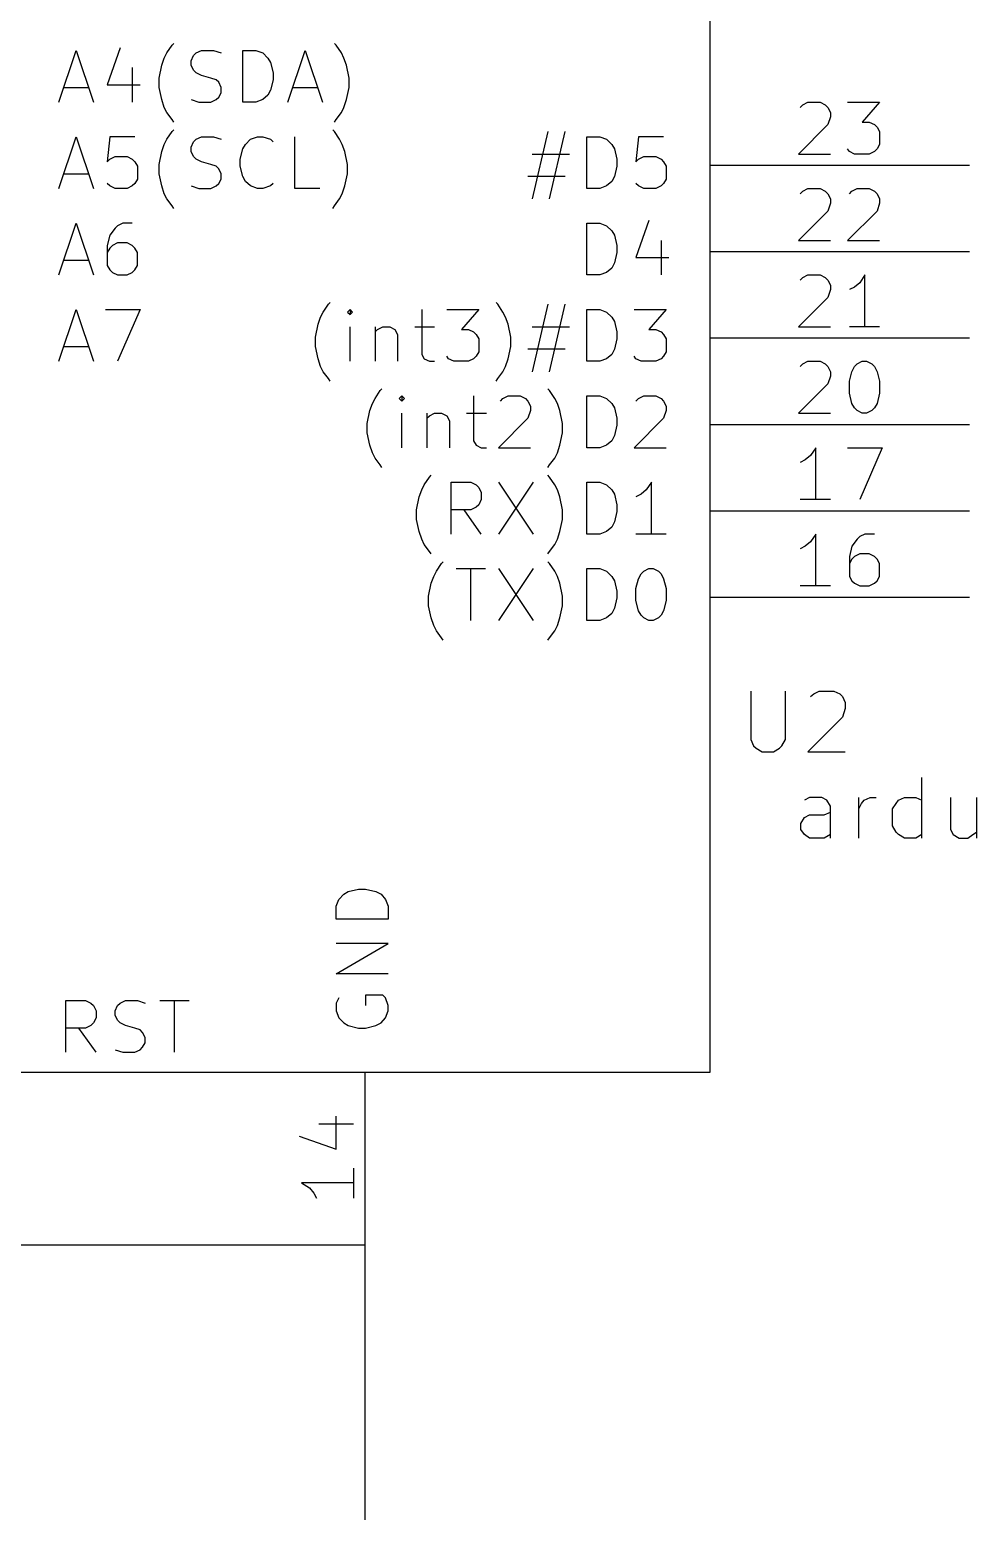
# Model space of a CAD drawing. Extents: x 10 to 269, y -206 to -10.
# Drawn here: x 194.62 to 222.45, y -138.65 to -95.07 of the extents above; entities that cross this region are included whole.
import ezdxf

# ---------------------------------------------------------------- set-up
doc = ezdxf.new("R2010")
doc.units = 0
doc.header["$MEASUREMENT"] = 0
doc.layers.add('BLACK', color=7, linetype='CONTINUOUS')

msp = doc.modelspace()

# ---------------------------------------------------------------- linework, layer by layer
at = {"layer": 'Black'}
for p, q in [((214.63, -125.73), (214.63, -67.31)), ((217.272, -97.3582), (217.348, -97.282)), ((217.348, -97.282), (217.5, -97.2058)), ((217.5, -97.2058), (217.856, -97.2058)), ((217.856, -97.2058), (218.008, -97.282)), ((218.008, -97.282), (218.084, -97.3582)), ((218.084, -97.3582), (218.161, -97.5106)), ((218.161, -97.5106), (218.161, -97.6376)), ((218.669, -97.2058), (219.608, -97.2058)), ((219.608, -97.2058), (219.1, -97.79)), ((218.084, -97.8662), (217.221, -98.7298)), ((218.161, -97.6376), (218.084, -97.8662)), ((219.1, -97.79), (219.304, -97.79)), ((219.304, -97.79), (219.456, -97.8662)), ((219.456, -97.8662), (219.532, -97.9424)), ((219.532, -97.9424), (219.608, -98.0694)), ((219.608, -98.4504), (219.532, -98.5774)), ((219.608, -98.0694), (219.608, -98.4504)), ((217.221, -98.7298), (218.161, -98.7298)), ((218.719, -98.6536), (218.669, -98.5774)), ((218.872, -98.7298), (218.719, -98.6536)), ((219.304, -98.7298), (218.872, -98.7298)), ((219.456, -98.6536), (219.304, -98.7298)), ((219.532, -98.5774), (219.456, -98.6536)), ((214.63, -99.06), (222.25, -99.06)), ((217.348, -99.822), (217.5, -99.7458)), ((217.5, -99.7458), (217.856, -99.7458)), ((217.856, -99.7458), (218.008, -99.822)), ((218.796, -99.822), (218.948, -99.7458)), ((218.948, -99.7458), (219.304, -99.7458)), ((219.304, -99.7458), (219.456, -99.822)), ((217.272, -99.8982), (217.348, -99.822)), ((218.008, -99.822), (218.084, -99.8982)), ((218.084, -99.8982), (218.161, -100.051)), ((218.161, -100.178), (218.084, -100.406)), ((218.161, -100.051), (218.161, -100.178)), ((218.719, -99.8982), (218.796, -99.822)), ((219.456, -99.822), (219.532, -99.8982)), ((219.532, -99.8982), (219.608, -100.051)), ((219.608, -100.178), (219.532, -100.406)), ((219.608, -100.051), (219.608, -100.178)), ((218.084, -100.406), (217.221, -101.27)), ((219.532, -100.406), (218.669, -101.27)), ((217.221, -101.27), (218.161, -101.27)), ((218.669, -101.27), (219.608, -101.27)), ((214.63, -101.6), (222.25, -101.6)), ((217.272, -102.438), (217.348, -102.362)), ((217.348, -102.362), (217.5, -102.286)), ((217.5, -102.286), (217.856, -102.286)), ((217.856, -102.286), (218.008, -102.362)), ((218.008, -102.362), (218.084, -102.438)), ((219.177, -102.286), (219.024, -102.514)), ((219.177, -103.81), (219.177, -102.286)), ((218.084, -102.438), (218.161, -102.591)), ((218.161, -102.718), (218.084, -102.946)), ((218.161, -102.591), (218.161, -102.718)), ((218.872, -102.641), (218.719, -102.718)), ((219.024, -102.514), (218.872, -102.641)), ((218.084, -102.946), (217.221, -103.81)), ((214.63, -104.14), (222.25, -104.14)), ((217.221, -103.81), (218.161, -103.81)), ((219.608, -103.81), (218.719, -103.81)), ((217.272, -104.978), (217.348, -104.902)), ((217.348, -104.902), (217.5, -104.826)), ((217.5, -104.826), (217.856, -104.826)), ((217.856, -104.826), (218.008, -104.902)), ((218.008, -104.902), (218.084, -104.978)), ((218.084, -104.978), (218.161, -105.131)), ((218.796, -105.131), (218.872, -104.978)), ((218.872, -104.978), (218.948, -104.902)), ((218.948, -104.902), (219.1, -104.826)), ((219.1, -104.826), (219.227, -104.826)), ((219.227, -104.826), (219.38, -104.902)), ((219.38, -104.902), (219.456, -104.978)), ((219.456, -104.978), (219.532, -105.131)), ((218.161, -105.258), (218.084, -105.486)), ((218.161, -105.131), (218.161, -105.258)), ((218.719, -105.41), (218.796, -105.131)), ((218.719, -105.766), (218.719, -105.41)), ((219.532, -105.131), (219.608, -105.41)), ((219.608, -105.41), (219.608, -105.766)), ((218.084, -105.486), (217.221, -106.35)), ((218.796, -106.07), (218.719, -105.766)), ((219.608, -105.766), (219.532, -106.07)), ((218.872, -106.197), (218.796, -106.07)), ((218.948, -106.274), (218.872, -106.197)), ((219.1, -106.35), (218.948, -106.274)), ((219.38, -106.274), (219.227, -106.35)), ((219.456, -106.197), (219.38, -106.274)), ((219.532, -106.07), (219.456, -106.197)), ((214.63, -106.68), (222.25, -106.68)), ((217.221, -106.35), (218.161, -106.35)), ((219.227, -106.35), (219.1, -106.35)), ((217.576, -107.594), (217.424, -107.721)), ((217.729, -107.366), (217.576, -107.594)), ((217.729, -108.89), (217.729, -107.366)), ((218.669, -107.366), (219.685, -107.366)), ((219.685, -107.366), (219.024, -108.89)), ((217.424, -107.721), (217.272, -107.798)), ((218.161, -108.89), (217.272, -108.89)), ((214.63, -109.22), (222.25, -109.22)), ((217.576, -110.134), (217.424, -110.261)), ((217.729, -109.906), (217.576, -110.134)), ((217.729, -111.43), (217.729, -109.906)), ((218.948, -110.058), (218.796, -110.261)), ((219.024, -109.982), (218.948, -110.058)), ((219.177, -109.906), (219.024, -109.982)), ((219.456, -109.906), (219.177, -109.906)), ((217.424, -110.261), (217.272, -110.338)), ((218.796, -110.261), (218.719, -110.566)), ((218.719, -110.566), (218.719, -111.15)), ((218.796, -110.642), (218.719, -110.769)), ((218.872, -110.566), (218.796, -110.642)), ((219.024, -110.49), (218.872, -110.566)), ((219.304, -110.49), (219.024, -110.49)), ((219.456, -110.566), (219.304, -110.49)), ((219.532, -110.642), (219.456, -110.566)), ((219.608, -110.769), (219.532, -110.642)), ((219.608, -111.15), (219.608, -110.769)), ((218.161, -111.43), (217.272, -111.43)), ((218.719, -111.15), (218.796, -111.277)), ((218.796, -111.277), (218.872, -111.354)), ((218.872, -111.354), (219.024, -111.43)), ((219.024, -111.43), (219.304, -111.43)), ((219.304, -111.43), (219.456, -111.354)), ((219.456, -111.354), (219.532, -111.277)), ((219.532, -111.277), (219.608, -111.15)), ((214.63, -111.76), (222.25, -111.76)), ((194.31, -125.73), (214.63, -125.73)), ((204.47, -125.73), (204.47, -130.81)), ((203.632, -127.991), (203.632, -127.025)), ((202.54, -127.61), (203.632, -127.991)), ((203.124, -127.254), (204.14, -127.254)), ((204.14, -128.549), (204.14, -129.438)), ((204.14, -128.981), (202.616, -128.981)), ((202.616, -128.981), (202.844, -129.134)), ((202.844, -129.134), (202.971, -129.286)), ((202.971, -129.286), (203.048, -129.438))]:
    msp.add_line(p, q, dxfattribs=at)
at = {"layer": 'Blue 4'}
for p, q in [((162.56, -130.81), (204.47, -130.81)), ((204.47, -130.81), (204.47, -146.05))]:
    msp.add_line(p, q, dxfattribs=at)
at = {"layer": 'Gray 1'}
for p, q in [((195.478, -97.2058), (195.986, -95.6818)), ((195.986, -95.6818), (196.494, -97.2058)), ((197.282, -95.6056), (196.901, -96.6978)), ((198.577, -95.9104), (198.653, -95.758)), ((198.653, -95.758), (198.806, -95.5294)), ((198.806, -95.5294), (198.857, -95.4786)), ((199.365, -95.9866), (199.441, -95.8342)), ((199.441, -95.8342), (199.517, -95.758)), ((199.517, -95.758), (199.669, -95.6818)), ((199.669, -95.6818), (200.025, -95.6818)), ((200.025, -95.6818), (200.254, -95.758)), ((200.889, -97.2058), (200.889, -95.6818)), ((200.889, -95.6818), (201.27, -95.6818)), ((201.27, -95.6818), (201.473, -95.758)), ((201.473, -95.758), (201.625, -95.9104)), ((202.209, -97.2058), (202.717, -95.6818)), ((202.717, -95.6818), (203.225, -97.2058)), ((203.632, -95.5294), (203.581, -95.4786)), ((203.784, -95.758), (203.632, -95.5294)), ((203.86, -95.9104), (203.784, -95.758)), ((197.637, -96.1898), (197.637, -97.2058)), ((198.425, -96.4946), (198.501, -96.1136)), ((198.501, -96.1136), (198.577, -95.9104)), ((199.365, -96.1136), (199.365, -95.9866)), ((199.441, -96.266), (199.365, -96.1136)), ((199.517, -96.3422), (199.441, -96.266)), ((201.625, -95.9104), (201.701, -96.0374)), ((201.701, -96.0374), (201.778, -96.3422)), ((203.937, -96.1136), (203.86, -95.9104)), ((204.013, -96.4946), (203.937, -96.1136)), ((196.901, -96.6978), (197.866, -96.6978)), ((198.425, -96.774), (198.425, -96.4946)), ((199.669, -96.4184), (199.517, -96.3422)), ((199.949, -96.4946), (199.669, -96.4184)), ((200.101, -96.5454), (199.949, -96.4946)), ((200.177, -96.6216), (200.101, -96.5454)), ((200.254, -96.774), (200.177, -96.6216)), ((201.778, -96.5454), (201.701, -96.8502)), ((201.778, -96.3422), (201.778, -96.5454)), ((204.013, -96.774), (204.013, -96.4946)), ((195.605, -96.774), (196.342, -96.774)), ((198.501, -97.1296), (198.425, -96.774)), ((198.577, -97.3582), (198.501, -97.1296)), ((199.365, -97.1296), (199.593, -97.2058)), ((199.949, -97.2058), (200.101, -97.1296)), ((200.101, -97.1296), (200.177, -97.0534)), ((200.177, -97.0534), (200.254, -96.9264)), ((200.254, -96.9264), (200.254, -96.774)), ((201.473, -97.1296), (201.27, -97.2058)), ((201.625, -97.0026), (201.473, -97.1296)), ((201.701, -96.8502), (201.625, -97.0026)), ((202.336, -96.774), (203.073, -96.774)), ((203.86, -97.3582), (203.937, -97.1296)), ((203.937, -97.1296), (204.013, -96.774)), ((198.653, -97.5106), (198.577, -97.3582)), ((198.806, -97.7138), (198.653, -97.5106)), ((199.593, -97.2058), (199.949, -97.2058)), ((201.27, -97.2058), (200.889, -97.2058)), ((203.632, -97.7138), (203.784, -97.5106)), ((203.784, -97.5106), (203.86, -97.3582)), ((198.857, -97.79), (198.806, -97.7138)), ((198.806, -98.0694), (198.857, -98.0186)), ((203.581, -98.0694), (203.53, -98.0186)), ((203.581, -97.79), (203.632, -97.7138)), ((195.478, -99.7458), (195.986, -98.2218)), ((195.986, -98.2218), (196.494, -99.7458)), ((196.977, -98.2218), (196.901, -98.9584)), ((197.714, -98.2218), (196.977, -98.2218)), ((198.501, -98.6536), (198.577, -98.4504)), ((198.577, -98.4504), (198.653, -98.298)), ((198.653, -98.298), (198.806, -98.0694)), ((199.365, -98.5266), (199.441, -98.3742)), ((199.441, -98.3742), (199.517, -98.298)), ((199.517, -98.298), (199.669, -98.2218)), ((199.669, -98.2218), (200.025, -98.2218)), ((200.025, -98.2218), (200.254, -98.298)), ((200.889, -98.5774), (200.965, -98.4504)), ((200.965, -98.4504), (201.117, -98.298)), ((201.117, -98.298), (201.32, -98.2218)), ((201.32, -98.2218), (201.473, -98.2218)), ((201.473, -98.2218), (201.701, -98.298)), ((201.701, -98.298), (201.778, -98.3742)), ((202.413, -99.7458), (202.413, -98.2218)), ((203.733, -98.298), (203.581, -98.0694)), ((203.81, -98.4504), (203.733, -98.298)), ((203.886, -98.6536), (203.81, -98.4504)), ((209.855, -98.0694), (209.398, -100.051)), ((209.906, -100.051), (210.363, -98.0694)), ((210.998, -99.7458), (210.998, -98.2218)), ((210.998, -98.2218), (211.379, -98.2218)), ((211.379, -98.2218), (211.582, -98.298)), ((211.582, -98.298), (211.734, -98.4504)), ((211.734, -98.4504), (211.811, -98.5774)), ((212.522, -98.2218), (212.446, -98.9584)), ((213.258, -98.2218), (212.522, -98.2218)), ((196.901, -98.9584), (196.977, -98.8822)), ((196.977, -98.8822), (197.129, -98.806)), ((197.129, -98.806), (197.485, -98.806)), ((197.485, -98.806), (197.637, -98.8822)), ((197.637, -98.8822), (197.714, -98.9584)), ((198.425, -99.0346), (198.501, -98.6536)), ((199.365, -98.6536), (199.365, -98.5266)), ((199.441, -98.806), (199.365, -98.6536)), ((199.517, -98.8822), (199.441, -98.806)), ((199.669, -98.9584), (199.517, -98.8822)), ((200.812, -98.8822), (200.889, -98.5774)), ((200.812, -99.0854), (200.812, -98.8822)), ((203.962, -99.0346), (203.886, -98.6536)), ((209.398, -98.7298), (210.49, -98.7298)), ((211.811, -98.5774), (211.887, -98.8822)), ((211.887, -98.8822), (211.887, -99.0854)), ((212.446, -98.9584), (212.522, -98.8822)), ((212.522, -98.8822), (212.674, -98.806)), ((212.674, -98.806), (213.03, -98.806)), ((213.03, -98.806), (213.182, -98.8822)), ((213.182, -98.8822), (213.258, -98.9584)), ((195.605, -99.314), (196.342, -99.314)), ((197.714, -98.9584), (197.79, -99.0854)), ((197.79, -99.0854), (197.79, -99.4664)), ((198.425, -99.314), (198.425, -99.0346)), ((198.501, -99.6696), (198.425, -99.314)), ((199.949, -99.0346), (199.669, -98.9584)), ((200.101, -99.0854), (199.949, -99.0346)), ((200.177, -99.1616), (200.101, -99.0854)), ((200.254, -99.314), (200.177, -99.1616)), ((200.254, -99.4664), (200.254, -99.314)), ((200.889, -99.3902), (200.812, -99.0854)), ((203.886, -99.6696), (203.962, -99.314)), ((203.962, -99.314), (203.962, -99.0346)), ((211.887, -99.0854), (211.811, -99.3902)), ((213.258, -98.9584), (213.335, -99.0854)), ((213.335, -99.0854), (213.335, -99.4664)), ((196.977, -99.6696), (196.901, -99.5934)), ((197.129, -99.7458), (196.977, -99.6696)), ((197.485, -99.7458), (197.129, -99.7458)), ((197.637, -99.6696), (197.485, -99.7458)), ((197.714, -99.5934), (197.637, -99.6696)), ((197.79, -99.4664), (197.714, -99.5934)), ((198.577, -99.8982), (198.501, -99.6696)), ((199.365, -99.6696), (199.593, -99.7458)), ((199.593, -99.7458), (199.949, -99.7458)), ((199.949, -99.7458), (200.101, -99.6696)), ((200.101, -99.6696), (200.177, -99.5934)), ((200.177, -99.5934), (200.254, -99.4664)), ((200.965, -99.5426), (200.889, -99.3902)), ((201.117, -99.6696), (200.965, -99.5426)), ((201.32, -99.7458), (201.117, -99.6696)), ((201.473, -99.7458), (201.32, -99.7458)), ((201.701, -99.6696), (201.473, -99.7458)), ((201.778, -99.5934), (201.701, -99.6696)), ((203.149, -99.7458), (202.413, -99.7458)), ((203.81, -99.8982), (203.886, -99.6696)), ((210.363, -99.3902), (209.271, -99.3902)), ((211.379, -99.7458), (210.998, -99.7458)), ((211.582, -99.6696), (211.379, -99.7458)), ((211.734, -99.5426), (211.582, -99.6696)), ((211.811, -99.3902), (211.734, -99.5426)), ((212.522, -99.6696), (212.446, -99.5934)), ((212.674, -99.7458), (212.522, -99.6696)), ((213.03, -99.7458), (212.674, -99.7458)), ((213.182, -99.6696), (213.03, -99.7458)), ((213.258, -99.5934), (213.182, -99.6696)), ((213.335, -99.4664), (213.258, -99.5934)), ((198.653, -100.051), (198.577, -99.8982)), ((198.806, -100.254), (198.653, -100.051)), ((203.581, -100.254), (203.733, -100.051)), ((203.733, -100.051), (203.81, -99.8982)), ((198.857, -100.33), (198.806, -100.254)), ((203.53, -100.33), (203.581, -100.254)), ((195.478, -102.286), (195.986, -100.762)), ((195.986, -100.762), (196.494, -102.286)), ((197.129, -100.914), (196.977, -101.117)), ((197.206, -100.838), (197.129, -100.914)), ((197.358, -100.762), (197.206, -100.838)), ((197.637, -100.762), (197.358, -100.762)), ((210.998, -102.286), (210.998, -100.762)), ((210.998, -100.762), (211.379, -100.762)), ((211.379, -100.762), (211.582, -100.838)), ((211.582, -100.838), (211.734, -100.99)), ((211.734, -100.99), (211.811, -101.117)), ((212.827, -100.686), (212.446, -101.778)), ((196.977, -101.117), (196.901, -101.422)), ((196.901, -101.422), (196.901, -102.006)), ((196.977, -101.498), (196.901, -101.625)), ((197.053, -101.422), (196.977, -101.498)), ((197.206, -101.346), (197.053, -101.422)), ((197.485, -101.346), (197.206, -101.346)), ((197.637, -101.422), (197.485, -101.346)), ((197.714, -101.498), (197.637, -101.422)), ((197.79, -101.625), (197.714, -101.498)), ((211.811, -101.117), (211.887, -101.422)), ((211.887, -101.422), (211.887, -101.625)), ((213.182, -101.27), (213.182, -102.286)), ((195.605, -101.854), (196.342, -101.854)), ((197.79, -102.006), (197.79, -101.625)), ((211.811, -101.93), (211.734, -102.083)), ((211.887, -101.625), (211.811, -101.93)), ((212.446, -101.778), (213.411, -101.778)), ((196.901, -102.006), (196.977, -102.133)), ((196.977, -102.133), (197.053, -102.21)), ((197.053, -102.21), (197.206, -102.286)), ((197.206, -102.286), (197.485, -102.286)), ((197.485, -102.286), (197.637, -102.21)), ((197.637, -102.21), (197.714, -102.133)), ((197.714, -102.133), (197.79, -102.006)), ((211.379, -102.286), (210.998, -102.286)), ((211.582, -102.21), (211.379, -102.286)), ((211.734, -102.083), (211.582, -102.21)), ((203.251, -103.378), (203.403, -103.149)), ((203.403, -103.149), (203.454, -103.099)), ((208.382, -103.149), (208.331, -103.099)), ((208.534, -103.378), (208.382, -103.149)), ((209.855, -103.149), (209.398, -105.131)), ((209.906, -105.131), (210.363, -103.149)), ((195.478, -104.826), (195.986, -103.302)), ((195.986, -103.302), (196.494, -104.826)), ((196.85, -103.302), (197.866, -103.302)), ((197.866, -103.302), (197.206, -104.826)), ((203.098, -103.734), (203.175, -103.53)), ((203.175, -103.53), (203.251, -103.378)), ((204.038, -103.302), (203.962, -103.378)), ((203.962, -103.378), (204.038, -103.454)), ((204.114, -103.378), (204.038, -103.302)), ((204.038, -103.302), (204.038, -103.454)), ((204.038, -103.454), (204.114, -103.378)), ((206.146, -103.302), (206.146, -104.623)), ((206.883, -103.302), (207.823, -103.302)), ((207.823, -103.302), (207.315, -103.886)), ((208.61, -103.53), (208.534, -103.378)), ((208.686, -103.734), (208.61, -103.53)), ((210.998, -104.826), (210.998, -103.302)), ((210.998, -103.302), (211.379, -103.302)), ((211.379, -103.302), (211.582, -103.378)), ((211.582, -103.378), (211.734, -103.53)), ((211.734, -103.53), (211.811, -103.657)), ((211.811, -103.657), (211.887, -103.962)), ((212.395, -103.302), (213.335, -103.302)), ((213.335, -103.302), (212.827, -103.886)), ((203.022, -104.115), (203.098, -103.734)), ((203.022, -104.394), (203.022, -104.115)), ((204.038, -104.826), (204.038, -103.81)), ((204.775, -103.81), (204.775, -104.826)), ((204.775, -103.962), (204.851, -103.886)), ((204.851, -103.886), (205.003, -103.81)), ((205.003, -103.81), (205.207, -103.81)), ((205.207, -103.81), (205.359, -103.886)), ((205.359, -103.886), (205.435, -104.038)), ((205.435, -104.038), (205.435, -104.826)), ((205.943, -103.81), (206.527, -103.81)), ((207.315, -103.886), (207.518, -103.886)), ((207.518, -103.886), (207.67, -103.962)), ((207.67, -103.962), (207.747, -104.038)), ((207.747, -104.038), (207.823, -104.165)), ((208.763, -104.115), (208.686, -103.734)), ((208.763, -104.394), (208.763, -104.115)), ((209.398, -103.81), (210.49, -103.81)), ((211.887, -103.962), (211.887, -104.165)), ((212.827, -103.886), (213.03, -103.886)), ((213.03, -103.886), (213.182, -103.962)), ((213.182, -103.962), (213.258, -104.038)), ((213.258, -104.038), (213.335, -104.165)), ((195.605, -104.394), (196.342, -104.394)), ((203.098, -104.75), (203.022, -104.394)), ((207.823, -104.546), (207.747, -104.673)), ((207.823, -104.165), (207.823, -104.546)), ((208.686, -104.75), (208.763, -104.394)), ((210.363, -104.47), (209.271, -104.47)), ((211.811, -104.47), (211.734, -104.623)), ((211.887, -104.165), (211.811, -104.47)), ((213.335, -104.546), (213.258, -104.673)), ((213.335, -104.165), (213.335, -104.546)), ((203.175, -104.978), (203.098, -104.75)), ((203.251, -105.131), (203.175, -104.978)), ((206.146, -104.623), (206.223, -104.75)), ((206.223, -104.75), (206.375, -104.826)), ((206.375, -104.826), (206.527, -104.826)), ((206.934, -104.75), (206.883, -104.673)), ((207.086, -104.826), (206.934, -104.75)), ((207.518, -104.826), (207.086, -104.826)), ((207.67, -104.75), (207.518, -104.826)), ((207.747, -104.673), (207.67, -104.75)), ((208.534, -105.131), (208.61, -104.978)), ((208.61, -104.978), (208.686, -104.75)), ((211.379, -104.826), (210.998, -104.826)), ((211.582, -104.75), (211.379, -104.826)), ((211.734, -104.623), (211.582, -104.75)), ((212.446, -104.75), (212.395, -104.673)), ((212.598, -104.826), (212.446, -104.75)), ((213.03, -104.826), (212.598, -104.826)), ((213.182, -104.75), (213.03, -104.826)), ((213.258, -104.673), (213.182, -104.75)), ((203.403, -105.334), (203.251, -105.131)), ((203.454, -105.41), (203.403, -105.334)), ((208.331, -105.41), (208.382, -105.334)), ((208.382, -105.334), (208.534, -105.131)), ((204.775, -105.918), (204.927, -105.689)), ((204.927, -105.689), (204.978, -105.639)), ((205.562, -105.842), (205.486, -105.918)), ((205.638, -105.918), (205.562, -105.842)), ((205.562, -105.842), (205.562, -105.994)), ((207.67, -105.842), (207.67, -107.163)), ((208.534, -105.918), (208.686, -105.842)), ((208.686, -105.842), (209.042, -105.842)), ((209.042, -105.842), (209.194, -105.918)), ((209.906, -105.689), (209.855, -105.639)), ((210.058, -105.918), (209.906, -105.689)), ((210.998, -107.366), (210.998, -105.842)), ((210.998, -105.842), (211.379, -105.842)), ((211.379, -105.842), (211.582, -105.918)), ((212.522, -105.918), (212.674, -105.842)), ((212.674, -105.842), (213.03, -105.842)), ((213.03, -105.842), (213.182, -105.918)), ((204.546, -106.655), (204.622, -106.274)), ((204.622, -106.274), (204.699, -106.07)), ((204.699, -106.07), (204.775, -105.918)), ((205.486, -105.918), (205.562, -105.994)), ((205.562, -105.994), (205.638, -105.918)), ((208.458, -105.994), (208.534, -105.918)), ((209.194, -105.918), (209.271, -105.994)), ((209.271, -105.994), (209.347, -106.147)), ((209.347, -106.274), (209.271, -106.502)), ((209.347, -106.147), (209.347, -106.274)), ((210.134, -106.07), (210.058, -105.918)), ((210.21, -106.274), (210.134, -106.07)), ((210.287, -106.655), (210.21, -106.274)), ((211.582, -105.918), (211.734, -106.07)), ((211.734, -106.07), (211.811, -106.197)), ((211.811, -106.197), (211.887, -106.502)), ((212.446, -105.994), (212.522, -105.918)), ((213.182, -105.918), (213.258, -105.994)), ((213.258, -105.994), (213.335, -106.147)), ((213.335, -106.274), (213.258, -106.502)), ((213.335, -106.147), (213.335, -106.274)), ((204.546, -106.934), (204.546, -106.655)), ((205.562, -107.366), (205.562, -106.35)), ((206.299, -106.35), (206.299, -107.366)), ((206.299, -106.502), (206.375, -106.426)), ((206.375, -106.426), (206.527, -106.35)), ((206.527, -106.35), (206.731, -106.35)), ((206.731, -106.35), (206.883, -106.426)), ((206.883, -106.426), (206.959, -106.578)), ((206.959, -106.578), (206.959, -107.366)), ((207.467, -106.35), (208.051, -106.35)), ((209.271, -106.502), (208.407, -107.366)), ((210.287, -106.934), (210.287, -106.655)), ((211.887, -106.705), (211.811, -107.01)), ((211.887, -106.502), (211.887, -106.705)), ((213.258, -106.502), (212.395, -107.366)), ((204.622, -107.29), (204.546, -106.934)), ((207.67, -107.163), (207.747, -107.29)), ((210.21, -107.29), (210.287, -106.934)), ((211.734, -107.163), (211.582, -107.29)), ((211.811, -107.01), (211.734, -107.163)), ((204.699, -107.518), (204.622, -107.29)), ((204.775, -107.671), (204.699, -107.518)), ((207.747, -107.29), (207.899, -107.366)), ((207.899, -107.366), (208.051, -107.366)), ((208.407, -107.366), (209.347, -107.366)), ((210.058, -107.671), (210.134, -107.518)), ((210.134, -107.518), (210.21, -107.29)), ((211.379, -107.366), (210.998, -107.366)), ((211.582, -107.29), (211.379, -107.366)), ((212.395, -107.366), (213.335, -107.366)), ((204.927, -107.874), (204.775, -107.671)), ((204.978, -107.95), (204.927, -107.874)), ((209.855, -107.95), (209.906, -107.874)), ((209.906, -107.874), (210.058, -107.671)), ((206.146, -108.61), (206.223, -108.458)), ((206.223, -108.458), (206.375, -108.229)), ((206.375, -108.229), (206.426, -108.179)), ((207.01, -109.906), (207.01, -108.382)), ((207.01, -108.382), (207.594, -108.382)), ((207.594, -108.382), (207.747, -108.458)), ((207.747, -108.458), (207.823, -108.534)), ((208.407, -108.382), (209.423, -109.906)), ((209.423, -108.382), (208.407, -109.906)), ((209.906, -108.229), (209.855, -108.179)), ((210.058, -108.458), (209.906, -108.229)), ((210.134, -108.61), (210.058, -108.458)), ((210.998, -109.906), (210.998, -108.382)), ((210.998, -108.382), (211.379, -108.382)), ((211.379, -108.382), (211.582, -108.458)), ((211.582, -108.458), (211.734, -108.61)), ((212.903, -108.382), (212.75, -108.61)), ((212.903, -109.906), (212.903, -108.382)), ((205.994, -109.195), (206.07, -108.814)), ((206.07, -108.814), (206.146, -108.61)), ((207.823, -108.534), (207.899, -108.687)), ((207.899, -108.89), (207.823, -109.042)), ((207.899, -108.687), (207.899, -108.89)), ((210.21, -108.814), (210.134, -108.61)), ((210.287, -109.195), (210.21, -108.814)), ((211.734, -108.61), (211.811, -108.737)), ((211.811, -108.737), (211.887, -109.042)), ((212.598, -108.737), (212.446, -108.814)), ((212.75, -108.61), (212.598, -108.737)), ((205.994, -109.474), (205.994, -109.195)), ((207.594, -109.195), (207.01, -109.195)), ((207.899, -109.906), (207.391, -109.195)), ((207.747, -109.118), (207.594, -109.195)), ((207.823, -109.042), (207.747, -109.118)), ((210.287, -109.474), (210.287, -109.195)), ((211.887, -109.245), (211.811, -109.55)), ((211.887, -109.042), (211.887, -109.245)), ((206.07, -109.83), (205.994, -109.474)), ((210.21, -109.83), (210.287, -109.474)), ((211.734, -109.703), (211.582, -109.83)), ((211.811, -109.55), (211.734, -109.703)), ((206.146, -110.058), (206.07, -109.83)), ((206.223, -110.211), (206.146, -110.058)), ((206.375, -110.414), (206.223, -110.211)), ((209.906, -110.414), (210.058, -110.211)), ((210.058, -110.211), (210.134, -110.058)), ((210.134, -110.058), (210.21, -109.83)), ((211.379, -109.906), (210.998, -109.906)), ((211.582, -109.83), (211.379, -109.906)), ((213.335, -109.906), (212.446, -109.906)), ((206.426, -110.49), (206.375, -110.414)), ((209.855, -110.49), (209.906, -110.414)), ((206.502, -111.15), (206.578, -110.998)), ((206.578, -110.998), (206.731, -110.769)), ((206.731, -110.769), (206.781, -110.719)), ((207.162, -110.922), (208.026, -110.922)), ((207.594, -112.446), (207.594, -110.922)), ((208.407, -110.922), (209.423, -112.446)), ((209.423, -110.922), (208.407, -112.446)), ((209.906, -110.769), (209.855, -110.719)), ((210.058, -110.998), (209.906, -110.769)), ((210.134, -111.15), (210.058, -110.998)), ((210.998, -112.446), (210.998, -110.922)), ((210.998, -110.922), (211.379, -110.922)), ((211.379, -110.922), (211.582, -110.998)), ((211.582, -110.998), (211.734, -111.15)), ((212.522, -111.227), (212.598, -111.074)), ((212.598, -111.074), (212.674, -110.998)), ((212.674, -110.998), (212.827, -110.922)), ((212.827, -110.922), (212.954, -110.922)), ((212.954, -110.922), (213.106, -110.998)), ((213.106, -110.998), (213.182, -111.074)), ((213.182, -111.074), (213.258, -111.227)), ((206.35, -111.735), (206.426, -111.354)), ((206.426, -111.354), (206.502, -111.15)), ((210.21, -111.354), (210.134, -111.15)), ((210.287, -111.735), (210.21, -111.354)), ((211.734, -111.15), (211.811, -111.277)), ((211.811, -111.277), (211.887, -111.582)), ((212.446, -111.506), (212.522, -111.227)), ((212.446, -111.862), (212.446, -111.506)), ((213.258, -111.227), (213.335, -111.506)), ((213.335, -111.506), (213.335, -111.862)), ((206.35, -112.014), (206.35, -111.735)), ((210.287, -112.014), (210.287, -111.735)), ((211.887, -111.785), (211.811, -112.09)), ((211.887, -111.582), (211.887, -111.785)), ((212.522, -112.166), (212.446, -111.862)), ((213.335, -111.862), (213.258, -112.166)), ((206.426, -112.37), (206.35, -112.014)), ((206.502, -112.598), (206.426, -112.37)), ((210.134, -112.598), (210.21, -112.37)), ((210.21, -112.37), (210.287, -112.014)), ((211.582, -112.37), (211.379, -112.446)), ((211.734, -112.243), (211.582, -112.37)), ((211.811, -112.09), (211.734, -112.243)), ((212.598, -112.293), (212.522, -112.166)), ((212.674, -112.37), (212.598, -112.293)), ((212.827, -112.446), (212.674, -112.37)), ((213.106, -112.37), (212.954, -112.446)), ((213.182, -112.293), (213.106, -112.37)), ((213.258, -112.166), (213.182, -112.293)), ((206.578, -112.751), (206.502, -112.598)), ((206.731, -112.954), (206.578, -112.751)), ((209.906, -112.954), (210.058, -112.751)), ((210.058, -112.751), (210.134, -112.598)), ((211.379, -112.446), (210.998, -112.446)), ((212.954, -112.446), (212.827, -112.446)), ((206.781, -113.03), (206.731, -112.954)), ((209.855, -113.03), (209.906, -112.954)), ((215.824, -114.529), (215.824, -115.951)), ((216.84, -115.951), (216.84, -114.529)), ((217.678, -114.605), (217.83, -114.529)), ((217.83, -114.529), (218.262, -114.529)), ((218.262, -114.529), (218.44, -114.605)), ((217.576, -114.681), (217.678, -114.605)), ((218.44, -114.605), (218.516, -114.681)), ((218.516, -114.681), (218.592, -114.859)), ((218.592, -114.859), (218.592, -115.037)), ((218.516, -115.291), (217.5, -116.307)), ((218.592, -115.037), (218.516, -115.291)), ((215.824, -115.951), (215.9, -116.129)), ((215.9, -116.129), (215.976, -116.205)), ((215.976, -116.205), (216.154, -116.307)), ((216.154, -116.307), (216.484, -116.307)), ((216.484, -116.307), (216.662, -116.205)), ((216.662, -116.205), (216.738, -116.129)), ((216.738, -116.129), (216.84, -115.951)), ((217.5, -116.307), (218.592, -116.307)), ((220.853, -118.847), (220.853, -117.069)), ((217.551, -117.653), (217.399, -117.729)), ((217.907, -117.653), (217.551, -117.653)), ((218.059, -117.729), (217.907, -117.653)), ((218.161, -117.907), (218.059, -117.729)), ((218.161, -118.847), (218.161, -117.907)), ((218.999, -118.847), (218.999, -117.653)), ((218.999, -117.983), (219.075, -117.831)), ((219.075, -117.831), (219.151, -117.729)), ((219.151, -117.729), (219.329, -117.653)), ((219.329, -117.653), (219.507, -117.653)), ((219.989, -117.983), (220.091, -117.831)), ((219.989, -118.491), (219.989, -117.983)), ((220.091, -117.831), (220.167, -117.729)), ((220.167, -117.729), (220.345, -117.653)), ((220.345, -117.653), (220.675, -117.653)), ((220.675, -117.653), (220.853, -117.729)), ((221.691, -117.653), (221.691, -118.593)), ((222.453, -117.653), (222.453, -118.847)), ((217.297, -118.415), (217.399, -118.237)), ((217.297, -118.593), (217.297, -118.415)), ((217.399, -118.237), (217.551, -118.161)), ((217.551, -118.161), (217.983, -118.161)), ((217.983, -118.161), (218.161, -118.085)), ((220.091, -118.669), (219.989, -118.491)), ((217.399, -118.745), (217.297, -118.593)), ((217.551, -118.847), (217.399, -118.745)), ((217.983, -118.847), (217.551, -118.847)), ((218.161, -118.745), (217.983, -118.847)), ((220.167, -118.745), (220.091, -118.669)), ((220.345, -118.847), (220.167, -118.745)), ((220.675, -118.847), (220.345, -118.847)), ((220.853, -118.745), (220.675, -118.847)), ((221.691, -118.593), (221.767, -118.745)), ((221.767, -118.745), (221.945, -118.847)), ((221.945, -118.847), (222.199, -118.847)), ((222.199, -118.847), (222.352, -118.745)), ((222.352, -118.745), (222.453, -118.669)), ((203.632, -120.853), (203.708, -120.65)), ((203.708, -120.65), (203.86, -120.498)), ((203.86, -120.498), (203.987, -120.421)), ((203.987, -120.421), (204.292, -120.345)), ((204.292, -120.345), (204.495, -120.345)), ((204.495, -120.345), (204.8, -120.421)), ((204.8, -120.421), (204.953, -120.498)), ((204.953, -120.498), (205.08, -120.65)), ((205.08, -120.65), (205.156, -120.853)), ((203.632, -121.234), (203.632, -120.853)), ((205.156, -120.853), (205.156, -121.234)), ((205.156, -121.234), (203.632, -121.234)), ((203.632, -122.834), (205.156, -121.945)), ((205.156, -121.945), (203.632, -121.945)), ((205.156, -122.834), (203.632, -122.834)), ((195.682, -125.146), (195.682, -123.622)), ((195.682, -123.622), (196.266, -123.622)), ((196.266, -123.622), (196.418, -123.698)), ((196.418, -123.698), (196.494, -123.774)), ((197.206, -123.774), (197.282, -123.698)), ((197.282, -123.698), (197.434, -123.622)), ((197.434, -123.622), (197.79, -123.622)), ((197.79, -123.622), (198.018, -123.698)), ((198.45, -123.622), (199.314, -123.622)), ((198.882, -125.146), (198.882, -123.622)), ((203.708, -123.546), (203.632, -123.698)), ((203.632, -123.698), (203.632, -123.927)), ((205.003, -123.469), (204.495, -123.469)), ((204.495, -123.469), (204.495, -123.774)), ((205.08, -123.546), (205.003, -123.469)), ((205.156, -123.774), (205.08, -123.546)), ((196.494, -123.774), (196.571, -123.927)), ((196.571, -124.13), (196.494, -124.282)), ((196.571, -123.927), (196.571, -124.13)), ((197.129, -123.927), (197.206, -123.774)), ((197.129, -124.054), (197.129, -123.927)), ((197.206, -124.206), (197.129, -124.054)), ((203.632, -123.927), (203.708, -124.13)), ((203.708, -124.13), (203.86, -124.282)), ((204.953, -124.282), (205.08, -124.13)), ((205.08, -124.13), (205.156, -123.927)), ((205.156, -123.927), (205.156, -123.774)), ((196.266, -124.435), (195.682, -124.435)), ((196.571, -125.146), (196.063, -124.435)), ((196.418, -124.358), (196.266, -124.435)), ((196.494, -124.282), (196.418, -124.358)), ((197.282, -124.282), (197.206, -124.206)), ((197.434, -124.358), (197.282, -124.282)), ((197.714, -124.435), (197.434, -124.358)), ((197.866, -124.485), (197.714, -124.435)), ((197.942, -124.562), (197.866, -124.485)), ((198.018, -124.714), (197.942, -124.562)), ((203.86, -124.282), (203.987, -124.358)), ((203.987, -124.358), (204.292, -124.435)), ((204.292, -124.435), (204.495, -124.435)), ((204.495, -124.435), (204.8, -124.358)), ((204.8, -124.358), (204.953, -124.282)), ((197.866, -125.07), (197.942, -124.993)), ((197.942, -124.993), (198.018, -124.866)), ((198.018, -124.866), (198.018, -124.714)), ((197.129, -125.07), (197.358, -125.146)), ((197.358, -125.146), (197.714, -125.146)), ((197.714, -125.146), (197.866, -125.07))]:
    msp.add_line(p, q, dxfattribs=at)

doc.saveas('drawing.dxf')
